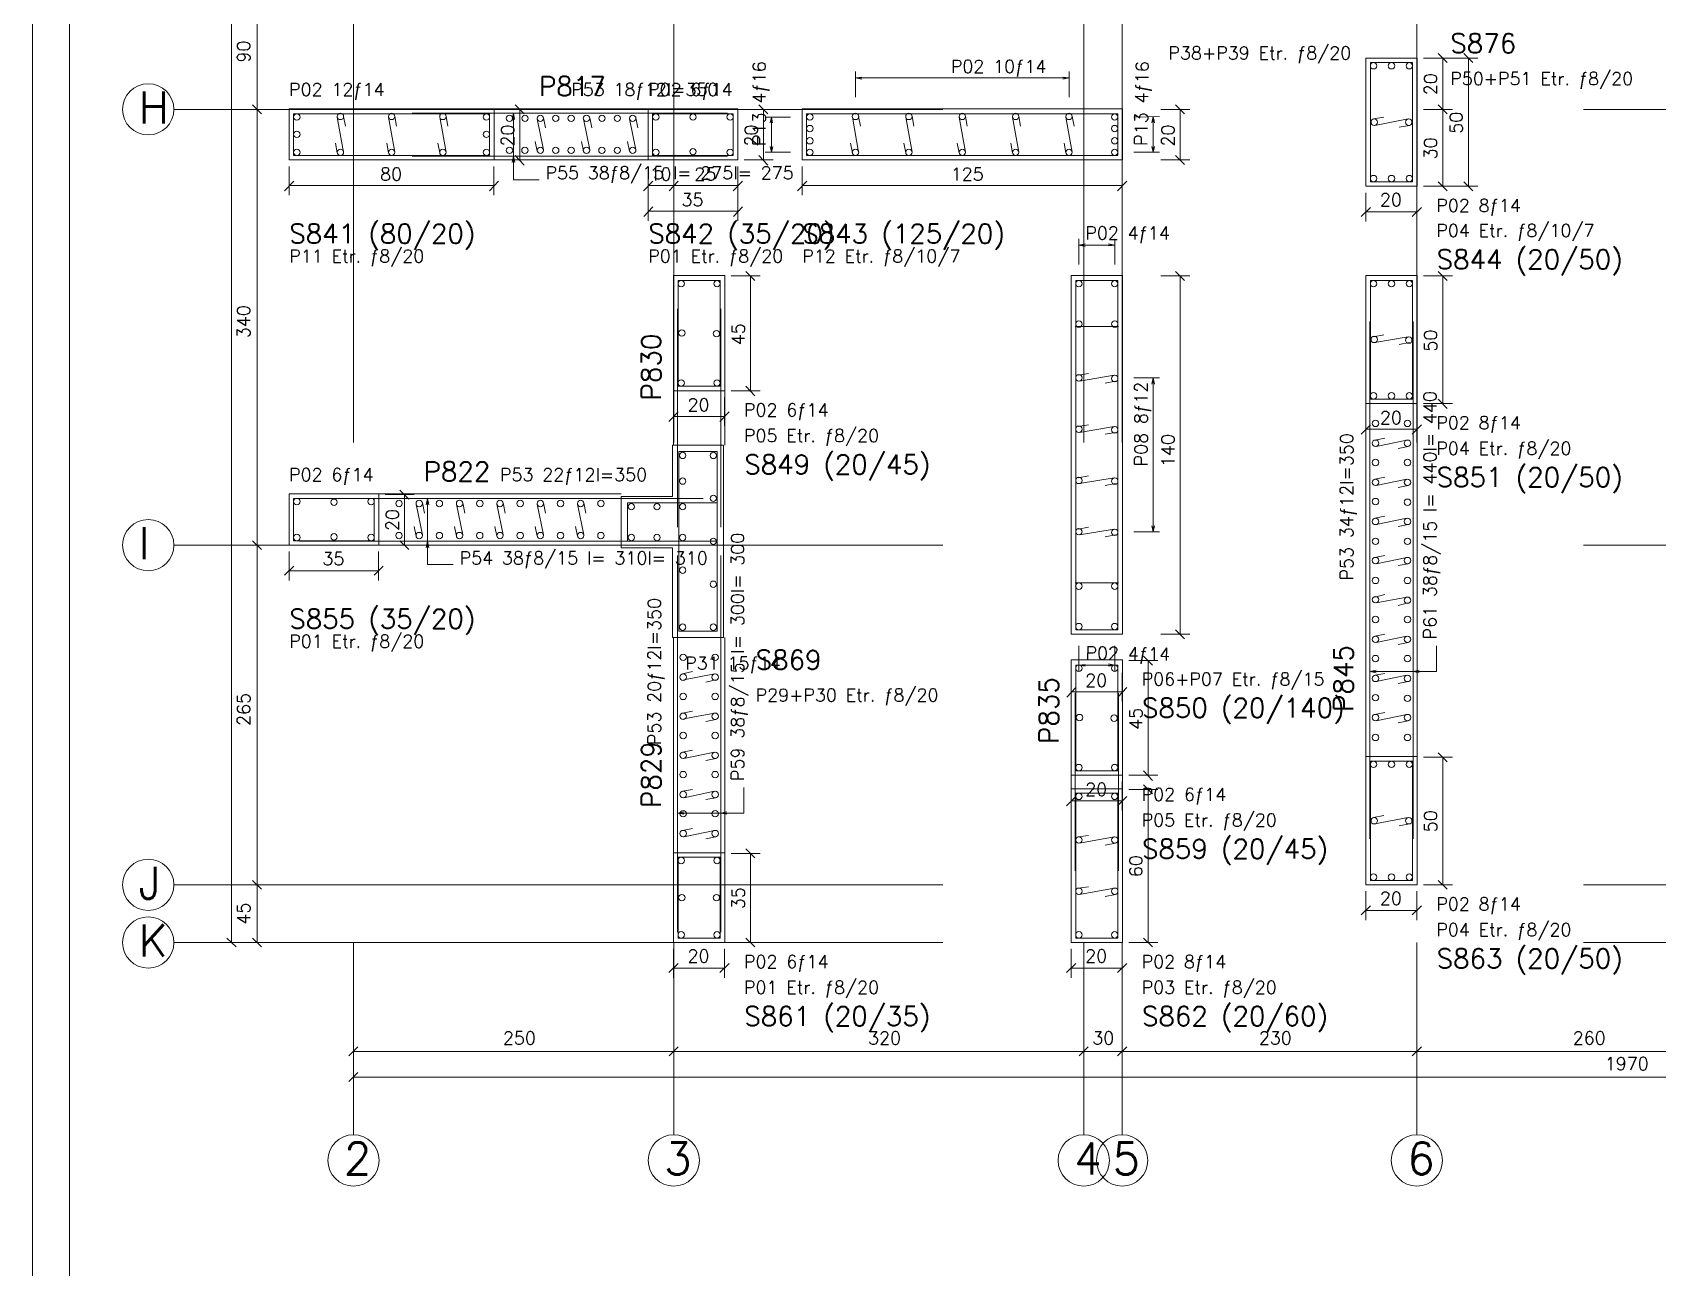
# Model space of a CAD drawing. Header units: inches. Extents: x -0.73 to 0.27, y 1.31 to 2.52.
# Drawn here: x -0.6872 to -0.4335, y 2.0286 to 2.2213 of the extents above; entities that cross this region are included whole.
import ezdxf

# ---------------------------------------------------------------- set-up
doc = ezdxf.new("R2010")
doc.units = ezdxf.units.IN
doc.header["$MEASUREMENT"] = 0
doc.linetypes.add('CENTER', pattern=[0.0065, 0.002, -0.001, 0.0005, -0.001, 0.002])
for name, color, linetype, lineweight in [('DONATI', 84, 'Continuous', 0), ('OLCU', 1, 'Continuous', 0), ('PENC2', 1, 'Continuous', 0), ('PENC3', 5, 'Continuous', 0), ('PENC4', 84, 'Continuous', 0), ('PEND2', 1, 'CENTER', 0)]:
    doc.layers.add(name, color=color, linetype=linetype, lineweight=lineweight)
doc.styles.add('RomanSTA', font='RomanSTA')

msp = doc.modelspace()

# ---------------------------------------------------------------- linework, layer by layer
at = {"layer": 'DONATI', "linetype": 'Continuous'}
for p, q in [((-0.47833, 2.21661), (-0.47833, 2.19801)), ((-0.47833, 2.21661), (-0.47174, 2.21661)), ((-0.47174, 2.21661), (-0.47174, 2.19801)), ((-0.64641, 2.20861), (-0.64641, 2.20211)), ((-0.64641, 2.20861), (-0.61582, 2.20861)), ((-0.62791, 2.20871), (-0.57867, 2.20871)), ((-0.61582, 2.20861), (-0.61582, 2.20211)), ((-0.59037, 2.20861), (-0.59037, 2.20211)), ((-0.59037, 2.20861), (-0.57778, 2.20861)), ((-0.57778, 2.20861), (-0.57778, 2.20211)), ((-0.56633, 2.20861), (-0.56633, 2.20211)), ((-0.56633, 2.20861), (-0.51774, 2.20861)), ((-0.51774, 2.20861), (-0.51774, 2.20211)), ((-0.64641, 2.20211), (-0.61582, 2.20211)), ((-0.62791, 2.20201), (-0.57867, 2.20201)), ((-0.59037, 2.20211), (-0.57778, 2.20211)), ((-0.56633, 2.20211), (-0.51774, 2.20211)), ((-0.47833, 2.19801), (-0.47174, 2.19801)), ((-0.58641, 2.18261), (-0.58641, 2.16611)), ((-0.58641, 2.18261), (-0.57982, 2.18261)), ((-0.57982, 2.18261), (-0.57982, 2.16611)), ((-0.52433, 2.18261), (-0.52433, 2.12811)), ((-0.52433, 2.18261), (-0.51774, 2.18261)), ((-0.51774, 2.18261), (-0.51774, 2.12811)), ((-0.47833, 2.18261), (-0.47833, 2.16411)), ((-0.47833, 2.18261), (-0.47174, 2.18261)), ((-0.47174, 2.18261), (-0.47174, 2.16411)), ((-0.58647, 2.17821), (-0.58647, 2.14411)), ((-0.57975, 2.17821), (-0.57975, 2.14411)), ((-0.52439, 2.17541), (-0.51767, 2.17541)), ((-0.47839, 2.17621), (-0.47839, 2.09551)), ((-0.47167, 2.17621), (-0.47167, 2.09551)), ((-0.58641, 2.16611), (-0.57982, 2.16611)), ((-0.47833, 2.16411), (-0.47174, 2.16411)), ((-0.58029, 2.15591), (-0.58629, 2.15591)), ((-0.58629, 2.15591), (-0.58629, 2.12791)), ((-0.58029, 2.12791), (-0.58029, 2.15591)), ((-0.64641, 2.14861), (-0.64641, 2.14201)), ((-0.64641, 2.14861), (-0.63382, 2.14861)), ((-0.64551, 2.14861), (-0.58249, 2.14861)), ((-0.63382, 2.14861), (-0.63382, 2.14201)), ((-0.58029, 2.14791), (-0.59429, 2.14791)), ((-0.59429, 2.14791), (-0.59429, 2.14191)), ((-0.64641, 2.14201), (-0.63382, 2.14201)), ((-0.64551, 2.14191), (-0.58249, 2.14191)), ((-0.59429, 2.14191), (-0.58029, 2.14191)), ((-0.58647, 2.13971), (-0.58647, 2.08091)), ((-0.57975, 2.13971), (-0.57975, 2.08091)), ((-0.52439, 2.13541), (-0.51767, 2.13541)), ((-0.58629, 2.12791), (-0.58029, 2.12791)), ((-0.52433, 2.12811), (-0.51774, 2.12811)), ((-0.52433, 2.12261), (-0.52433, 2.10611)), ((-0.52433, 2.12261), (-0.51774, 2.12261)), ((-0.51774, 2.12261), (-0.51774, 2.10611)), ((-0.52439, 2.11821), (-0.52439, 2.09051)), ((-0.51767, 2.11821), (-0.51767, 2.09051)), ((-0.52433, 2.10611), (-0.51774, 2.10611)), ((-0.47833, 2.10761), (-0.47833, 2.08901)), ((-0.47833, 2.10761), (-0.47174, 2.10761)), ((-0.47174, 2.10761), (-0.47174, 2.08901)), ((-0.52433, 2.10261), (-0.52433, 2.08001)), ((-0.52433, 2.10261), (-0.51774, 2.10261)), ((-0.51774, 2.10261), (-0.51774, 2.08001)), ((-0.58641, 2.09261), (-0.58641, 2.08001)), ((-0.58641, 2.09261), (-0.57982, 2.09261)), ((-0.57982, 2.09261), (-0.57982, 2.08001)), ((-0.47833, 2.08901), (-0.47174, 2.08901)), ((-0.58641, 2.08001), (-0.57982, 2.08001)), ((-0.52433, 2.08001), (-0.51774, 2.08001))]:
    msp.add_line(p, q, dxfattribs=at)
at = {"layer": 'DONATI'}
for centre in [(-0.47783, 2.21611), (-0.47503, 2.21611), (-0.47224, 2.21611), (-0.64591, 2.20811), (-0.63911, 2.20821), (-0.63111, 2.20821), (-0.62311, 2.20821), (-0.61632, 2.20811), (-0.61271, 2.20791), (-0.6103, 2.20791), (-0.6079, 2.20791), (-0.6055, 2.20791), (-0.60309, 2.20791), (-0.60069, 2.20791), (-0.59828, 2.20791), (-0.59588, 2.20791), (-0.59348, 2.20791), (-0.58987, 2.20811), (-0.58407, 2.20811), (-0.57828, 2.20811), (-0.56583, 2.20811), (-0.5587, 2.20821), (-0.55037, 2.20821), (-0.54203, 2.20821), (-0.5337, 2.20821), (-0.52537, 2.20821), (-0.51824, 2.20811), (-0.47773, 2.20731), (-0.47233, 2.20731), (-0.64591, 2.20541), (-0.61632, 2.20541), (-0.56583, 2.20631), (-0.56583, 2.20441), (-0.51824, 2.20631), (-0.51824, 2.20441), (-0.64591, 2.20261), (-0.63911, 2.20261), (-0.63111, 2.20261), (-0.62311, 2.20261), (-0.61632, 2.20261), (-0.61271, 2.20291), (-0.61031, 2.20291), (-0.6079, 2.20291), (-0.6055, 2.20291), (-0.60309, 2.20291), (-0.60069, 2.20291), (-0.59829, 2.20291), (-0.59588, 2.20291), (-0.59348, 2.20291), (-0.58987, 2.20261), (-0.58407, 2.20271), (-0.57828, 2.20261), (-0.56583, 2.20261), (-0.5587, 2.20261), (-0.55037, 2.20261), (-0.54203, 2.20261), (-0.5337, 2.20261), (-0.52537, 2.20261), (-0.51824, 2.20261), (-0.47783, 2.19851), (-0.47503, 2.19851), (-0.47224, 2.19851), (-0.58591, 2.18211), (-0.58032, 2.18211), (-0.52383, 2.18211), (-0.51824, 2.18211), (-0.47783, 2.18211), (-0.47503, 2.18211), (-0.47224, 2.18211), (-0.58581, 2.17441), (-0.58041, 2.17431), (-0.52383, 2.17581), (-0.51823, 2.17581), (-0.47773, 2.17341), (-0.47233, 2.17331), (-0.58591, 2.16661), (-0.58032, 2.16661), (-0.52383, 2.16741), (-0.51823, 2.16731), (-0.47783, 2.16461), (-0.47503, 2.16461), (-0.47224, 2.16461), (-0.52383, 2.15941), (-0.51823, 2.15931), (-0.47753, 2.16031), (-0.47253, 2.16031), (-0.47753, 2.15721), (-0.47253, 2.15721), (-0.58569, 2.15531), (-0.58089, 2.15531), (-0.47753, 2.15421), (-0.47253, 2.15421), (-0.58569, 2.15131), (-0.52383, 2.15141), (-0.51823, 2.15131), (-0.47753, 2.15111), (-0.47253, 2.15111), (-0.64591, 2.14811), (-0.63432, 2.14811), (-0.58089, 2.14861), (-0.47753, 2.14811), (-0.64011, 2.14801), (-0.62996, 2.14781), (-0.62681, 2.14781), (-0.62366, 2.14781), (-0.62051, 2.14781), (-0.61735, 2.14781), (-0.6142, 2.14781), (-0.61105, 2.14781), (-0.6079, 2.14781), (-0.60475, 2.14781), (-0.6016, 2.14781), (-0.59844, 2.14781), (-0.59369, 2.14731), (-0.58969, 2.14731), (-0.58569, 2.14731), (-0.47253, 2.14801), (-0.52383, 2.14341), (-0.51823, 2.14331), (-0.47753, 2.14501), (-0.47253, 2.14501), (-0.64591, 2.14251), (-0.64011, 2.14261), (-0.63432, 2.14251), (-0.62996, 2.14281), (-0.62681, 2.14281), (-0.62366, 2.14281), (-0.62051, 2.14281), (-0.61736, 2.14281), (-0.6142, 2.14281), (-0.61105, 2.14281), (-0.6079, 2.14281), (-0.60475, 2.14281), (-0.6016, 2.14281), (-0.59845, 2.14281), (-0.59369, 2.14251), (-0.58969, 2.14251), (-0.58569, 2.14251), (-0.58089, 2.14191), (-0.47753, 2.14191), (-0.47253, 2.14191), (-0.47753, 2.13891), (-0.47253, 2.13891), (-0.58569, 2.13741), (-0.47753, 2.13581), (-0.47253, 2.13581), (-0.58089, 2.13521), (-0.52384, 2.13491), (-0.51824, 2.13491), (-0.47753, 2.13281), (-0.47253, 2.13271), (-0.58569, 2.12851), (-0.58089, 2.12851), (-0.52383, 2.12861), (-0.51824, 2.12861), (-0.47753, 2.12971), (-0.47253, 2.12971), (-0.47753, 2.12661), (-0.47253, 2.12661), (-0.58561, 2.12381), (-0.58061, 2.12381), (-0.47753, 2.12361), (-0.47253, 2.12361), (-0.58561, 2.12071), (-0.58061, 2.12071), (-0.52383, 2.12211), (-0.51824, 2.12211), (-0.47753, 2.12051), (-0.47253, 2.12051), (-0.58561, 2.11771), (-0.58061, 2.11771), (-0.47753, 2.11751), (-0.47253, 2.11741), (-0.58561, 2.11461), (-0.58061, 2.11461), (-0.52373, 2.11441), (-0.51833, 2.11431), (-0.47753, 2.11441), (-0.47253, 2.11441), (-0.58561, 2.11161), (-0.58061, 2.11161), (-0.47753, 2.11131), (-0.47253, 2.11131), (-0.58561, 2.10851), (-0.58061, 2.10851), (-0.58561, 2.10551), (-0.58061, 2.10551), (-0.52383, 2.10661), (-0.51824, 2.10661), (-0.47783, 2.10711), (-0.47503, 2.10711), (-0.47224, 2.10711), (-0.58561, 2.10241), (-0.58061, 2.10241), (-0.52383, 2.10211), (-0.51824, 2.10211), (-0.58561, 2.09941), (-0.58061, 2.09941), (-0.47773, 2.09831), (-0.47233, 2.09831), (-0.58561, 2.09631), (-0.58061, 2.09631), (-0.52383, 2.09531), (-0.51823, 2.09531), (-0.58591, 2.09211), (-0.58032, 2.09211), (-0.52383, 2.08731), (-0.51823, 2.08731), (-0.47783, 2.08951), (-0.47503, 2.08951), (-0.47224, 2.08951), (-0.58581, 2.08631), (-0.58041, 2.08631), (-0.58591, 2.08051), (-0.58032, 2.08051), (-0.52383, 2.08051), (-0.51824, 2.08051)]:
    msp.add_circle(centre, 0.0005, dxfattribs=at)
at = {"layer": 'OLCU', "linetype": 'Continuous'}
for p, q in [((-0.65611, 2.45731), (-0.65611, 2.07931)), ((-0.65211, 2.22731), (-0.65211, 2.20931)), ((-0.46553, 2.21731), (-0.47003, 2.21731)), ((-0.46633, 2.21661), (-0.46774, 2.21801)), ((-0.46703, 2.20931), (-0.46703, 2.21731)), ((-0.46153, 2.21731), (-0.46603, 2.21731)), ((-0.46233, 2.21661), (-0.46374, 2.21801)), ((-0.46303, 2.19731), (-0.46303, 2.21731)), ((-0.5587, 2.21121), (-0.5587, 2.21521)), ((-0.52537, 2.21121), (-0.52537, 2.21521)), ((-0.5587, 2.21421), (-0.55772, 2.21431)), ((-0.5587, 2.21421), (-0.52537, 2.21421)), ((-0.5587, 2.21421), (-0.55772, 2.21401)), ((-0.52537, 2.21421), (-0.52635, 2.21431)), ((-0.52537, 2.21421), (-0.52635, 2.21401)), ((-0.65141, 2.20861), (-0.65282, 2.21001)), ((-0.61041, 2.20861), (-0.61182, 2.21001)), ((-0.57237, 2.20861), (-0.57378, 2.21001)), ((-0.50733, 2.20861), (-0.50874, 2.21001)), ((-0.46633, 2.20861), (-0.46774, 2.21001)), ((-0.65061, 2.20931), (-0.65511, 2.20931)), ((-0.65211, 2.20931), (-0.65211, 2.14131)), ((-0.60961, 2.20931), (-0.61411, 2.20931)), ((-0.6121, 2.20871), (-0.6123, 2.20771)), ((-0.6121, 2.20871), (-0.61191, 2.20771)), ((-0.61111, 2.20141), (-0.61111, 2.20931)), ((-0.57157, 2.20931), (-0.57607, 2.20931)), ((-0.57307, 2.20141), (-0.57307, 2.20931)), ((-0.56883, 2.20811), (-0.57283, 2.20811)), ((-0.57183, 2.20811), (-0.57203, 2.20721)), ((-0.57183, 2.20261), (-0.57183, 2.20811)), ((-0.57183, 2.20811), (-0.57164, 2.20721)), ((-0.51524, 2.20811), (-0.51124, 2.20821)), ((-0.51224, 2.20821), (-0.51243, 2.20721)), ((-0.51224, 2.20821), (-0.51224, 2.20261)), ((-0.51224, 2.20821), (-0.51204, 2.20721)), ((-0.50653, 2.20931), (-0.51103, 2.20931)), ((-0.50803, 2.20141), (-0.50803, 2.20931)), ((-0.46553, 2.20931), (-0.47003, 2.20931)), ((-0.46703, 2.19731), (-0.46703, 2.20931)), ((-0.6121, 2.20201), (-0.61229, 2.20101)), ((-0.6121, 2.20201), (-0.6119, 2.20101)), ((-0.61041, 2.20061), (-0.61182, 2.20211)), ((-0.57237, 2.20061), (-0.57378, 2.20211)), ((-0.56883, 2.20261), (-0.57283, 2.20261)), ((-0.57183, 2.20261), (-0.57202, 2.20351)), ((-0.57183, 2.20261), (-0.57163, 2.20351)), ((-0.51524, 2.20261), (-0.51124, 2.20261)), ((-0.51224, 2.20261), (-0.51243, 2.20351)), ((-0.51224, 2.20261), (-0.51204, 2.20351)), ((-0.50733, 2.20071), (-0.50874, 2.20211)), ((-0.64711, 2.19591), (-0.64711, 2.20041)), ((-0.61515, 2.19591), (-0.61515, 2.20041)), ((-0.60961, 2.20141), (-0.61411, 2.20141)), ((-0.59107, 2.19591), (-0.59107, 2.20041)), ((-0.58707, 2.19591), (-0.58707, 2.20041)), ((-0.57707, 2.19591), (-0.57707, 2.20041)), ((-0.57157, 2.20141), (-0.57607, 2.20141)), ((-0.56703, 2.19591), (-0.56703, 2.20041)), ((-0.51707, 2.19591), (-0.51707, 2.20041)), ((-0.50653, 2.20141), (-0.51103, 2.20141)), ((-0.64782, 2.19661), (-0.6464, 2.19811)), ((-0.64711, 2.19741), (-0.61515, 2.19741)), ((-0.61586, 2.19661), (-0.61444, 2.19811)), ((-0.59178, 2.19661), (-0.59036, 2.19811)), ((-0.59107, 2.19741), (-0.58707, 2.19741)), ((-0.58778, 2.19661), (-0.58636, 2.19811)), ((-0.58707, 2.19741), (-0.57707, 2.19741)), ((-0.57778, 2.19661), (-0.57636, 2.19811)), ((-0.56774, 2.19661), (-0.56632, 2.19811)), ((-0.56703, 2.19741), (-0.51707, 2.19741)), ((-0.51778, 2.19661), (-0.51636, 2.19811)), ((-0.46553, 2.19731), (-0.47003, 2.19731)), ((-0.46633, 2.19661), (-0.46774, 2.19801)), ((-0.46153, 2.19731), (-0.46603, 2.19731)), ((-0.46233, 2.19661), (-0.46374, 2.19801)), ((-0.59107, 2.19191), (-0.59107, 2.19641)), ((-0.57707, 2.19191), (-0.57707, 2.19641)), ((-0.47903, 2.19181), (-0.47903, 2.19631)), ((-0.47107, 2.19181), (-0.47107, 2.19631)), ((-0.59177, 2.19261), (-0.59036, 2.19411)), ((-0.59107, 2.19341), (-0.57707, 2.19341)), ((-0.57777, 2.19261), (-0.57636, 2.19411)), ((-0.47974, 2.19261), (-0.47832, 2.19401)), ((-0.47903, 2.19331), (-0.47107, 2.19331)), ((-0.47178, 2.19261), (-0.47036, 2.19401)), ((-0.52383, 2.18511), (-0.52383, 2.18911)), ((-0.52383, 2.18811), (-0.52285, 2.18831)), ((-0.52383, 2.18811), (-0.51824, 2.18811)), ((-0.52383, 2.18811), (-0.52285, 2.18791)), ((-0.51824, 2.18811), (-0.51922, 2.18831)), ((-0.51824, 2.18811), (-0.51922, 2.18801)), ((-0.51824, 2.18511), (-0.51824, 2.18911)), ((-0.57361, 2.18331), (-0.57811, 2.18331)), ((-0.57441, 2.18261), (-0.57582, 2.18401)), ((-0.57511, 2.16541), (-0.57511, 2.18331)), ((-0.50653, 2.18331), (-0.51103, 2.18331)), ((-0.50733, 2.18261), (-0.50874, 2.18401)), ((-0.50803, 2.12741), (-0.50803, 2.18331)), ((-0.46553, 2.18331), (-0.47003, 2.18331)), ((-0.46633, 2.18261), (-0.46774, 2.18401)), ((-0.46703, 2.16341), (-0.46703, 2.18331)), ((-0.51523, 2.16741), (-0.51123, 2.16741)), ((-0.51223, 2.16741), (-0.51243, 2.16641)), ((-0.51223, 2.16741), (-0.51223, 2.14341)), ((-0.51223, 2.16741), (-0.51204, 2.16641)), ((-0.58711, 2.15991), (-0.58711, 2.16441)), ((-0.57915, 2.15991), (-0.57915, 2.16441)), ((-0.57361, 2.16541), (-0.57811, 2.16541)), ((-0.57441, 2.16461), (-0.57582, 2.16611)), ((-0.46633, 2.16261), (-0.46774, 2.16411)), ((-0.58782, 2.16061), (-0.5864, 2.16211)), ((-0.58711, 2.16141), (-0.57915, 2.16141)), ((-0.57986, 2.16061), (-0.57844, 2.16211)), ((-0.47903, 2.15791), (-0.47903, 2.16241)), ((-0.47107, 2.15791), (-0.47107, 2.16241)), ((-0.46553, 2.16341), (-0.47003, 2.16341)), ((-0.47974, 2.15861), (-0.47832, 2.16011)), ((-0.47903, 2.15941), (-0.47107, 2.15941)), ((-0.47178, 2.15861), (-0.47036, 2.16011)), ((-0.62761, 2.14921), (-0.63211, 2.14921)), ((-0.62841, 2.14851), (-0.62982, 2.14991)), ((-0.62911, 2.14131), (-0.62911, 2.14921)), ((-0.62551, 2.14861), (-0.6257, 2.14761)), ((-0.62551, 2.14861), (-0.62531, 2.14761)), ((-0.51223, 2.14341), (-0.51243, 2.14431)), ((-0.51223, 2.14341), (-0.51204, 2.14431)), ((-0.65061, 2.14131), (-0.65511, 2.14131)), ((-0.65141, 2.14061), (-0.65282, 2.14201)), ((-0.65211, 2.14131), (-0.65211, 2.08831)), ((-0.62761, 2.14131), (-0.63211, 2.14131)), ((-0.62841, 2.14061), (-0.62982, 2.14201)), ((-0.62551, 2.14191), (-0.6257, 2.14091)), ((-0.62551, 2.14191), (-0.62531, 2.14091)), ((-0.51523, 2.14341), (-0.51123, 2.14341)), ((-0.64711, 2.13581), (-0.64711, 2.14031)), ((-0.63315, 2.13581), (-0.63315, 2.14031)), ((-0.64782, 2.13661), (-0.6464, 2.13801)), ((-0.64711, 2.13731), (-0.63315, 2.13731)), ((-0.63386, 2.13661), (-0.63244, 2.13801)), ((-0.50653, 2.12741), (-0.51103, 2.12741)), ((-0.50733, 2.12671), (-0.50874, 2.12811)), ((-0.52383, 2.12561), (-0.52383, 2.12161)), ((-0.51824, 2.12561), (-0.51823, 2.12161)), ((-0.51153, 2.12331), (-0.51603, 2.12331)), ((-0.51233, 2.12261), (-0.51374, 2.12401)), ((-0.51303, 2.10541), (-0.51303, 2.12331)), ((-0.52503, 2.11691), (-0.52503, 2.12141)), ((-0.52383, 2.12261), (-0.52285, 2.12271)), ((-0.51823, 2.12261), (-0.52383, 2.12261)), ((-0.52383, 2.12261), (-0.52285, 2.12241)), ((-0.51823, 2.12261), (-0.51922, 2.12241)), ((-0.51823, 2.12261), (-0.51921, 2.12281)), ((-0.51707, 2.11691), (-0.51707, 2.12141)), ((-0.47839, 2.12161), (-0.47741, 2.12181)), ((-0.47839, 2.12161), (-0.47741, 2.12141)), ((-0.47167, 2.12161), (-0.47069, 2.12181)), ((-0.47167, 2.12161), (-0.47069, 2.12141)), ((-0.52573, 2.11761), (-0.52432, 2.11911)), ((-0.52503, 2.11841), (-0.51707, 2.11841)), ((-0.51777, 2.11761), (-0.51636, 2.11911)), ((-0.46553, 2.10821), (-0.47003, 2.10821)), ((-0.46633, 2.10751), (-0.46774, 2.10891)), ((-0.46703, 2.08831), (-0.46703, 2.10821)), ((-0.51233, 2.10461), (-0.51374, 2.10611)), ((-0.52503, 2.09991), (-0.52503, 2.10441)), ((-0.51707, 2.09991), (-0.51707, 2.10441)), ((-0.51153, 2.10541), (-0.51603, 2.10541)), ((-0.51153, 2.10321), (-0.51603, 2.10321)), ((-0.51233, 2.10251), (-0.51374, 2.10391)), ((-0.51303, 2.07931), (-0.51303, 2.10321)), ((-0.52574, 2.10061), (-0.52432, 2.10211)), ((-0.52503, 2.10141), (-0.51707, 2.10141)), ((-0.51778, 2.10061), (-0.51636, 2.10211)), ((-0.58647, 2.09951), (-0.58549, 2.09971)), ((-0.58647, 2.09951), (-0.58549, 2.09931)), ((-0.57975, 2.09951), (-0.57877, 2.09971)), ((-0.57975, 2.09951), (-0.57877, 2.09931)), ((-0.57361, 2.09321), (-0.57811, 2.09321)), ((-0.57441, 2.09251), (-0.57582, 2.09391)), ((-0.57511, 2.07931), (-0.57511, 2.09321)), ((-0.65061, 2.08831), (-0.65511, 2.08831)), ((-0.65141, 2.08761), (-0.65282, 2.08901)), ((-0.65211, 2.08831), (-0.65211, 2.07931)), ((-0.46553, 2.08831), (-0.47003, 2.08831)), ((-0.46633, 2.08761), (-0.46774, 2.08901)), ((-0.47903, 2.08281), (-0.47903, 2.08731)), ((-0.47107, 2.08281), (-0.47107, 2.08731)), ((-0.47974, 2.08361), (-0.47832, 2.08501)), ((-0.47903, 2.08431), (-0.47107, 2.08431)), ((-0.47178, 2.08361), (-0.47036, 2.08501)), ((-0.65461, 2.07931), (-0.65911, 2.07931)), ((-0.65541, 2.07861), (-0.65682, 2.08001)), ((-0.65061, 2.07931), (-0.65511, 2.07931)), ((-0.65141, 2.07861), (-0.65282, 2.08001)), ((-0.58711, 2.07381), (-0.58711, 2.07831)), ((-0.57915, 2.07381), (-0.57915, 2.07831)), ((-0.57361, 2.07931), (-0.57811, 2.07931)), ((-0.57441, 2.07861), (-0.57582, 2.08001)), ((-0.52503, 2.07381), (-0.52503, 2.07831)), ((-0.51707, 2.07381), (-0.51707, 2.07831)), ((-0.51153, 2.07931), (-0.51603, 2.07931)), ((-0.51233, 2.07861), (-0.51374, 2.08001)), ((-0.58782, 2.07461), (-0.5864, 2.07601)), ((-0.58711, 2.07531), (-0.57915, 2.07531)), ((-0.57986, 2.07461), (-0.57844, 2.07601)), ((-0.52574, 2.07461), (-0.52432, 2.07601)), ((-0.52503, 2.07531), (-0.51707, 2.07531)), ((-0.51778, 2.07461), (-0.51636, 2.07601)), ((-0.63707, 2.06081), (-0.63707, 2.06531)), ((-0.58707, 2.06081), (-0.58707, 2.06531)), ((-0.52307, 2.06081), (-0.52307, 2.06531)), ((-0.51707, 2.06081), (-0.51707, 2.06531)), ((-0.47107, 2.06081), (-0.47107, 2.06531)), ((-0.63778, 2.06161), (-0.63637, 2.06301)), ((-0.58778, 2.06161), (-0.58637, 2.06301)), ((-0.52378, 2.06161), (-0.52237, 2.06301)), ((-0.51778, 2.06161), (-0.51637, 2.06301)), ((-0.47178, 2.06161), (-0.47037, 2.06301)), ((-0.63707, 2.06231), (-0.58707, 2.06231)), ((-0.63707, 2.05681), (-0.63707, 2.06131)), ((-0.58707, 2.06231), (-0.52307, 2.06231)), ((-0.52307, 2.06231), (-0.51707, 2.06231)), ((-0.51707, 2.06231), (-0.47107, 2.06231)), ((-0.47107, 2.06231), (-0.41907, 2.06231)), ((-0.63778, 2.05761), (-0.63637, 2.05901)), ((-0.63707, 2.05831), (-0.24307, 2.05831))]:
    msp.add_line(p, q, dxfattribs=at)
at = {"layer": 'PENC2', "linetype": 'Continuous'}
for p, q in [((-0.6121, 2.19831), (-0.6121, 2.20871)), ((-0.6121, 2.19831), (-0.6081, 2.19831)), ((-0.6255, 2.13831), (-0.62551, 2.14861)), ((-0.6255, 2.13831), (-0.6215, 2.13831)), ((-0.46803, 2.12161), (-0.46803, 2.12561)), ((-0.46803, 2.12161), (-0.47839, 2.12161)), ((-0.57611, 2.09951), (-0.57611, 2.10351)), ((-0.57611, 2.09951), (-0.58647, 2.09951))]:
    msp.add_line(p, q, dxfattribs=at)
at = {"layer": 'PENC3', "linetype": 'Continuous'}
for p, q in [((-0.47903, 2.21731), (-0.47903, 2.19731)), ((-0.47903, 2.21731), (-0.47103, 2.21731)), ((-0.47103, 2.21731), (-0.47103, 2.19731)), ((-0.64711, 2.20941), (-0.64711, 2.20141)), ((-0.64711, 2.20941), (-0.61511, 2.20941)), ((-0.6396, 2.20811), (-0.63862, 2.20261)), ((-0.63862, 2.20821), (-0.63834, 2.20671)), ((-0.6316, 2.20811), (-0.63062, 2.20261)), ((-0.63062, 2.20821), (-0.63034, 2.20671)), ((-0.6236, 2.20811), (-0.62262, 2.20261)), ((-0.62262, 2.20821), (-0.62234, 2.20671)), ((-0.61511, 2.20941), (-0.61511, 2.20141)), ((-0.61511, 2.20941), (-0.59107, 2.20941)), ((-0.60839, 2.20781), (-0.60741, 2.20301)), ((-0.60741, 2.20801), (-0.60709, 2.20641)), ((-0.60118, 2.20781), (-0.6002, 2.20301)), ((-0.6002, 2.20801), (-0.59988, 2.20641)), ((-0.59397, 2.20781), (-0.59299, 2.20301)), ((-0.59299, 2.20801), (-0.59267, 2.20641)), ((-0.59107, 2.20941), (-0.59107, 2.20141)), ((-0.59107, 2.20941), (-0.57707, 2.20941)), ((-0.57707, 2.20941), (-0.57707, 2.20141)), ((-0.56703, 2.20941), (-0.56703, 2.20141)), ((-0.56703, 2.20941), (-0.51703, 2.20941)), ((-0.55919, 2.20811), (-0.55821, 2.20261)), ((-0.55821, 2.20821), (-0.55792, 2.20671)), ((-0.55086, 2.20811), (-0.54988, 2.20261)), ((-0.54987, 2.20821), (-0.54959, 2.20671)), ((-0.54252, 2.20811), (-0.54154, 2.20261)), ((-0.54154, 2.20821), (-0.54126, 2.20671)), ((-0.53419, 2.20811), (-0.53321, 2.20261)), ((-0.53321, 2.20821), (-0.53292, 2.20671)), ((-0.52586, 2.20811), (-0.52488, 2.20261)), ((-0.52487, 2.20821), (-0.52459, 2.20671)), ((-0.51703, 2.20941), (-0.51703, 2.20141)), ((-0.47783, 2.20781), (-0.47625, 2.20811)), ((-0.47764, 2.20681), (-0.47243, 2.20781)), ((-0.47224, 2.20681), (-0.47381, 2.20651)), ((-0.63961, 2.20251), (-0.63989, 2.20401)), ((-0.63161, 2.20251), (-0.63189, 2.20401)), ((-0.62361, 2.20251), (-0.62389, 2.20401)), ((-0.60839, 2.20281), (-0.60871, 2.20431)), ((-0.60118, 2.20281), (-0.6015, 2.20431)), ((-0.59397, 2.20281), (-0.59429, 2.20431)), ((-0.55919, 2.20251), (-0.55948, 2.20401)), ((-0.55086, 2.20251), (-0.55115, 2.20401)), ((-0.54253, 2.20251), (-0.54281, 2.20401)), ((-0.53419, 2.20251), (-0.53448, 2.20401)), ((-0.52586, 2.20251), (-0.52615, 2.20401)), ((-0.64711, 2.20141), (-0.61511, 2.20141)), ((-0.61511, 2.20141), (-0.59107, 2.20141)), ((-0.59107, 2.20141), (-0.57707, 2.20141)), ((-0.56703, 2.20141), (-0.51703, 2.20141)), ((-0.47903, 2.19731), (-0.47103, 2.19731)), ((-0.58711, 2.18341), (-0.58711, 2.16541)), ((-0.58711, 2.18341), (-0.57911, 2.18341)), ((-0.57911, 2.18341), (-0.57911, 2.16541)), ((-0.52503, 2.18341), (-0.52503, 2.12741)), ((-0.52503, 2.18341), (-0.51703, 2.18341)), ((-0.51703, 2.18341), (-0.51703, 2.12741)), ((-0.47903, 2.18341), (-0.47903, 2.16341)), ((-0.47903, 2.18341), (-0.47103, 2.18341)), ((-0.47103, 2.18341), (-0.47103, 2.16341)), ((-0.47783, 2.17381), (-0.47625, 2.17411)), ((-0.47764, 2.17291), (-0.47243, 2.17381)), ((-0.47224, 2.17291), (-0.47381, 2.17261)), ((-0.52392, 2.16781), (-0.52235, 2.16811)), ((-0.51832, 2.16781), (-0.52374, 2.16691)), ((-0.51814, 2.16691), (-0.51972, 2.16661)), ((-0.58711, 2.16541), (-0.57911, 2.16541)), ((-0.58711, 2.16541), (-0.58711, 2.15691)), ((-0.57911, 2.16541), (-0.57911, 2.15691)), ((-0.47903, 2.16341), (-0.47103, 2.16341)), ((-0.47903, 2.16341), (-0.47903, 2.10831)), ((-0.47103, 2.16341), (-0.47103, 2.10831)), ((-0.52392, 2.15981), (-0.52235, 2.16011)), ((-0.51832, 2.15981), (-0.52374, 2.15891)), ((-0.51814, 2.15891), (-0.51972, 2.15861)), ((-0.58729, 2.15691), (-0.58729, 2.14891)), ((-0.57929, 2.15691), (-0.58729, 2.15691)), ((-0.57929, 2.12691), (-0.57929, 2.15691)), ((-0.47763, 2.15771), (-0.47607, 2.15801)), ((-0.47743, 2.15671), (-0.47263, 2.15771)), ((-0.47243, 2.15671), (-0.474, 2.15641)), ((-0.52392, 2.15181), (-0.52235, 2.15211)), ((-0.51832, 2.15181), (-0.52374, 2.15091)), ((-0.47763, 2.15161), (-0.47607, 2.15191)), ((-0.47743, 2.15061), (-0.47263, 2.15161)), ((-0.64711, 2.14931), (-0.64711, 2.14131)), ((-0.64711, 2.14931), (-0.63311, 2.14931)), ((-0.63311, 2.14931), (-0.63311, 2.14131)), ((-0.63311, 2.14931), (-0.59529, 2.14931)), ((-0.58729, 2.14891), (-0.59529, 2.14891)), ((-0.59529, 2.14891), (-0.59529, 2.14091)), ((-0.51814, 2.15091), (-0.51972, 2.15061)), ((-0.47243, 2.15061), (-0.474, 2.15031)), ((-0.6273, 2.14771), (-0.62632, 2.14291)), ((-0.62632, 2.14791), (-0.626, 2.14631)), ((-0.621, 2.14771), (-0.62002, 2.14291)), ((-0.62002, 2.14791), (-0.6197, 2.14631)), ((-0.61469, 2.14771), (-0.61371, 2.14291)), ((-0.61371, 2.14791), (-0.61339, 2.14631)), ((-0.60839, 2.14771), (-0.60741, 2.14291)), ((-0.60741, 2.14791), (-0.60709, 2.14631)), ((-0.60209, 2.14771), (-0.60111, 2.14291)), ((-0.60111, 2.14791), (-0.60079, 2.14631)), ((-0.6273, 2.14271), (-0.62762, 2.14421)), ((-0.621, 2.14271), (-0.62132, 2.14421)), ((-0.61469, 2.14271), (-0.61501, 2.14421)), ((-0.60839, 2.14271), (-0.60871, 2.14421)), ((-0.60209, 2.14271), (-0.60241, 2.14421)), ((-0.52392, 2.14381), (-0.52235, 2.14411)), ((-0.51832, 2.14381), (-0.52374, 2.14291)), ((-0.47763, 2.14551), (-0.47607, 2.14581)), ((-0.47743, 2.14451), (-0.47263, 2.14551)), ((-0.47243, 2.14451), (-0.474, 2.14421)), ((-0.64711, 2.14131), (-0.63311, 2.14131)), ((-0.63311, 2.14131), (-0.59529, 2.14131)), ((-0.51814, 2.14291), (-0.51972, 2.14261)), ((-0.59529, 2.14091), (-0.58729, 2.14091)), ((-0.58729, 2.14091), (-0.58729, 2.12691)), ((-0.47763, 2.13941), (-0.47607, 2.13971)), ((-0.47743, 2.13841), (-0.47263, 2.13941)), ((-0.47243, 2.13841), (-0.474, 2.13811)), ((-0.47763, 2.13321), (-0.47607, 2.13361)), ((-0.47743, 2.13231), (-0.47263, 2.13321)), ((-0.47243, 2.13231), (-0.474, 2.13191)), ((-0.58729, 2.12691), (-0.57929, 2.12691)), ((-0.58711, 2.12691), (-0.58711, 2.09331)), ((-0.57911, 2.12691), (-0.57911, 2.09331)), ((-0.52503, 2.12741), (-0.51703, 2.12741)), ((-0.47763, 2.12711), (-0.47607, 2.12741)), ((-0.47743, 2.12611), (-0.47263, 2.12711)), ((-0.47243, 2.12611), (-0.474, 2.12581)), ((-0.52503, 2.12341), (-0.52503, 2.10541)), ((-0.52503, 2.12341), (-0.51703, 2.12341)), ((-0.51703, 2.12341), (-0.51703, 2.10541)), ((-0.58571, 2.12121), (-0.58415, 2.12161)), ((-0.58551, 2.12031), (-0.58071, 2.12121)), ((-0.47763, 2.12101), (-0.47607, 2.12131)), ((-0.47743, 2.12001), (-0.47263, 2.12101)), ((-0.58051, 2.12031), (-0.58208, 2.11991)), ((-0.47243, 2.12001), (-0.474, 2.11971)), ((-0.58571, 2.11511), (-0.58415, 2.11541)), ((-0.58551, 2.11421), (-0.58071, 2.11511)), ((-0.58051, 2.11411), (-0.58208, 2.11381)), ((-0.47763, 2.11491), (-0.47607, 2.11521)), ((-0.47743, 2.11391), (-0.47263, 2.11491)), ((-0.47243, 2.11391), (-0.474, 2.11361)), ((-0.58571, 2.10901), (-0.58415, 2.10931)), ((-0.58551, 2.10801), (-0.58071, 2.10901)), ((-0.47903, 2.10831), (-0.47903, 2.08831)), ((-0.47903, 2.10831), (-0.47103, 2.10831)), ((-0.47103, 2.10831), (-0.47103, 2.08831)), ((-0.58051, 2.10801), (-0.58208, 2.10771)), ((-0.58571, 2.10291), (-0.58415, 2.10321)), ((-0.52503, 2.10541), (-0.51703, 2.10541)), ((-0.52503, 2.10541), (-0.52503, 2.10331)), ((-0.52503, 2.10331), (-0.52503, 2.07931)), ((-0.52503, 2.10331), (-0.51703, 2.10331)), ((-0.51703, 2.10541), (-0.51703, 2.10331)), ((-0.51703, 2.10331), (-0.51703, 2.07931)), ((-0.58551, 2.10191), (-0.58071, 2.10291)), ((-0.58051, 2.10191), (-0.58208, 2.10161)), ((-0.47783, 2.09881), (-0.47625, 2.09911)), ((-0.47764, 2.09781), (-0.47243, 2.09881)), ((-0.58571, 2.09681), (-0.58415, 2.09711)), ((-0.58551, 2.09581), (-0.58071, 2.09681)), ((-0.58051, 2.09581), (-0.58208, 2.09551)), ((-0.52392, 2.09581), (-0.52235, 2.09601)), ((-0.52374, 2.09481), (-0.51832, 2.09581)), ((-0.47224, 2.09781), (-0.47381, 2.09751)), ((-0.58711, 2.09331), (-0.58711, 2.07931)), ((-0.58711, 2.09331), (-0.57911, 2.09331)), ((-0.57911, 2.09331), (-0.57911, 2.07931)), ((-0.51814, 2.09481), (-0.51972, 2.09451)), ((-0.52392, 2.08781), (-0.52235, 2.08801)), ((-0.52374, 2.08681), (-0.51832, 2.08781)), ((-0.47903, 2.08831), (-0.47103, 2.08831)), ((-0.51814, 2.08681), (-0.51972, 2.08651)), ((-0.58711, 2.07931), (-0.57911, 2.07931)), ((-0.52503, 2.07931), (-0.51703, 2.07931))]:
    msp.add_line(p, q, dxfattribs=at)
at = {"layer": 'PENC3'}
for points in [[(0.27324, 1.31205), (0.27324, 2.50089), (-0.68718, 2.50089), (-0.68718, 1.31205)], [(0.26746, 1.31783), (0.26746, 2.49511), (-0.6814, 2.49511), (-0.6814, 1.31783)]]:
    msp.add_lwpolyline(points, close=True, dxfattribs=at)
for centre in [(-0.66911, 2.20931), (-0.66911, 2.14131), (-0.66911, 2.08831), (-0.66911, 2.07931), (-0.63707, 2.04531), (-0.58707, 2.04531), (-0.52307, 2.04531), (-0.51707, 2.04531), (-0.47107, 2.04531)]:
    msp.add_circle(centre, 0.004, dxfattribs=at)
at = {"layer": 'PEND2', "linetype": 'CENTER'}
for p, q in [((-0.63707, 2.45731), (-0.63707, 2.07931)), ((-0.58707, 2.45731), (-0.58707, 2.07931)), ((-0.52307, 2.45731), (-0.52307, 2.07931)), ((-0.51707, 2.45731), (-0.51707, 2.07931)), ((-0.47107, 2.45731), (-0.47107, 2.07931)), ((-0.66511, 2.20931), (-0.64507, 2.20931)), ((-0.64507, 2.20931), (-0.24307, 2.20931)), ((-0.66511, 2.14131), (-0.64507, 2.14131)), ((-0.64507, 2.14131), (-0.24307, 2.14131)), ((-0.66511, 2.08831), (-0.64507, 2.08831)), ((-0.64507, 2.08831), (-0.24307, 2.08831)), ((-0.66511, 2.07931), (-0.64507, 2.07931)), ((-0.64507, 2.07931), (-0.24307, 2.07931)), ((-0.63707, 2.04931), (-0.63707, 2.07931)), ((-0.58707, 2.04931), (-0.58707, 2.07931)), ((-0.52307, 2.04931), (-0.52307, 2.07931)), ((-0.51707, 2.04931), (-0.51707, 2.07931)), ((-0.47107, 2.04931), (-0.47107, 2.07931))]:
    msp.add_line(p, q, dxfattribs=at)

# ---------------------------------------------------------------- texts
at = {"layer": 'OLCU', "style": 'RomanSTA'}
for s, p in [('90', (-0.65322, 2.21661)), ('20', (-0.46793, 2.21151)), ('50', (-0.46393, 2.20551)), ('20', (-0.61201, 2.20351)), ('20', (-0.57397, 2.20351)), ('20', (-0.50893, 2.20351)), ('30', (-0.46793, 2.20151)), ('340', (-0.65322, 2.17361)), ('45', (-0.57601, 2.17251)), ('50', (-0.46793, 2.17151)), ('140', (-0.50893, 2.15351)), ('20', (-0.63001, 2.14351)), ('265', (-0.65322, 2.11311)), ('45', (-0.51393, 2.11251)), ('50', (-0.46793, 2.09651)), ('60', (-0.51393, 2.08951)), ('45', (-0.65322, 2.08211)), ('35', (-0.57601, 2.08451))]:
    msp.add_text(s, height=0.002, rotation=90.0012, dxfattribs=at).set_placement(p)
for s, p in [('80', (-0.63292, 2.19821)), ('10', (-0.59086, 2.19821)), ('25', (-0.58386, 2.19821)), ('125', (-0.54384, 2.19821)), ('35', (-0.58586, 2.19421)), ('20', (-0.47684, 2.19421)), ('20', (-0.58492, 2.16221)), ('20', (-0.47684, 2.16021)), ('35', (-0.64192, 2.13821)), ('20', (-0.52284, 2.11921)), ('20', (-0.52284, 2.10221)), ('20', (-0.47684, 2.08521)), ('20', (-0.58492, 2.07621)), ('20', (-0.52284, 2.07621)), ('250', (-0.61374, 2.06341)), ('320', (-0.55674, 2.06341)), ('30', (-0.52174, 2.06341)), ('230', (-0.49574, 2.06341)), ('260', (-0.44674, 2.06341)), ('1970', (-0.44174, 2.05941))]:
    msp.add_text(s, height=0.002, dxfattribs=at).set_placement(p)
at = {"layer": 'PENC2', "style": 'RomanSTA'}
for s, rotation, p in [('P13 4ƒ16', 89.994, (-0.57273, 2.20361)), ('P13 4ƒ16', 89.0012, (-0.51316, 2.20361)), ('P02 4ƒ14', 359.9976, (-0.52282, 2.18901)), ('P08 8ƒ12', 90.0012, (-0.51313, 2.15361)), ('P02 4ƒ14', 359.0049, (-0.52281, 2.12351))]:
    msp.add_text(s, height=0.002, rotation=rotation, dxfattribs=at).set_placement(p)
msp.add_text('P02 10ƒ14', height=0.002, dxfattribs=at).set_placement((-0.54382, 2.21501))
at = {"layer": 'PENC3', "style": 'RomanSTA'}
for s, height, p in [('S876', 0.003, (-0.46585, 2.21811)), ('P38+P39 Etr. ƒ8/20', 0.002, (-0.50985, 2.21711)), ('P50+P51 Etr. ƒ8/20', 0.002, (-0.46585, 2.21311)), ('P02 12ƒ14', 0.002, (-0.64712, 2.21141)), ('P817', 0.003, (-0.60811, 2.21141)), ('P53 18ƒ12l=350', 0.002, (-0.60309, 2.21141)), ('P02 6ƒ14', 0.002, (-0.59108, 2.21141)), ('P55 38ƒ8/15 l= 275l= 275', 0.002, (-0.6071, 2.19841)), ('P02 8ƒ14', 0.002, (-0.46803, 2.19331)), ('S841 (80/20)', 0.003, (-0.6471, 2.18841)), ('S842 (35/20)', 0.003, (-0.59106, 2.18841)), ('S843 (125/20)', 0.003, (-0.56702, 2.18841)), ('P04 Etr. ƒ8/10/7', 0.002, (-0.46803, 2.18941)), ('P11 Etr. ƒ8/20', 0.002, (-0.6471, 2.18541)), ('P01 Etr. ƒ8/20', 0.002, (-0.59106, 2.18541)), ('P12 Etr. ƒ8/10/7', 0.002, (-0.56702, 2.18541)), ('S844 (20/50)', 0.003, (-0.46799, 2.18441)), ('P02 6ƒ14', 0.002, (-0.57611, 2.16141)), ('P02 8ƒ14', 0.002, (-0.46803, 2.15941)), ('P05 Etr. ƒ8/20', 0.002, (-0.57611, 2.15741)), ('P04 Etr. ƒ8/20', 0.002, (-0.46803, 2.15541)), ('P822', 0.003, (-0.62611, 2.15131)), ('S849 (20/45)', 0.003, (-0.57607, 2.15241)), ('S851 (20/50)', 0.003, (-0.46799, 2.15041)), ('P02 6ƒ14', 0.002, (-0.64712, 2.15131)), ('P53 22ƒ12l=350', 0.002, (-0.6142, 2.15131)), ('P54 38ƒ8/15 l= 310l= 310', 0.002, (-0.6205, 2.13831)), ('S855 (35/20)', 0.003, (-0.6471, 2.12831)), ('P01 Etr. ƒ8/20', 0.002, (-0.6471, 2.12531)), ('P31 15ƒ14', 0.002, (-0.58529, 2.12191)), ('S869', 0.003, (-0.57429, 2.12191)), ('P06+P07 Etr. ƒ8/15', 0.002, (-0.51403, 2.11941)), ('P29+P30 Etr. ƒ8/20', 0.002, (-0.57429, 2.11691)), ('S850 (20/140)', 0.003, (-0.51399, 2.11441)), ('P02 6ƒ14', 0.002, (-0.51403, 2.10141)), ('P05 Etr. ƒ8/20', 0.002, (-0.51403, 2.09741)), ('S859 (20/45)', 0.003, (-0.51399, 2.09241)), ('P02 8ƒ14', 0.002, (-0.46803, 2.08431)), ('P04 Etr. ƒ8/20', 0.002, (-0.46803, 2.08031)), ('S863 (20/50)', 0.003, (-0.46799, 2.07531)), ('P02 6ƒ14', 0.002, (-0.57611, 2.07531)), ('P02 8ƒ14', 0.002, (-0.51403, 2.07531)), ('P01 Etr. ƒ8/20', 0.002, (-0.57611, 2.07131)), ('P03 Etr. ƒ8/20', 0.002, (-0.51403, 2.07131)), ('S861 (20/35)', 0.003, (-0.57607, 2.06631)), ('S862 (20/60)', 0.003, (-0.51399, 2.06631))]:
    msp.add_text(s, height=height, dxfattribs=at).set_placement(p)
for s, height, p in [('P830', 0.003, (-0.58911, 2.16391)), ('P61 38ƒ8/15 l= 440l= 440', 0.002, (-0.46803, 2.12661)), ('P53 34ƒ12l=350', 0.002, (-0.48103, 2.13581)), ('P59 38ƒ8/15 l= 300l= 300', 0.002, (-0.57611, 2.10451)), ('P53 20ƒ12l=350', 0.002, (-0.58911, 2.11011)), ('P845', 0.003, (-0.48103, 2.11531)), ('P835', 0.003, (-0.52703, 2.11031)), ('P829', 0.003, (-0.58911, 2.10031))]:
    msp.add_text(s, height=height, rotation=90.0012, dxfattribs=at).set_placement(p)
at = {"layer": 'PENC4', "style": 'RomanSTA'}
for s, p in [('H', (-0.67061, 2.20711)), ('I', (-0.67061, 2.13911)), ('J', (-0.67061, 2.08611)), ('K', (-0.67061, 2.07711)), ('2', (-0.63857, 2.04311)), ('3', (-0.58857, 2.04311)), ('4', (-0.52457, 2.04311)), ('5', (-0.51857, 2.04311)), ('6', (-0.47257, 2.04311))]:
    msp.add_text(s, height=0.005, dxfattribs=at).set_placement(p)

doc.saveas('drawing.dxf')
